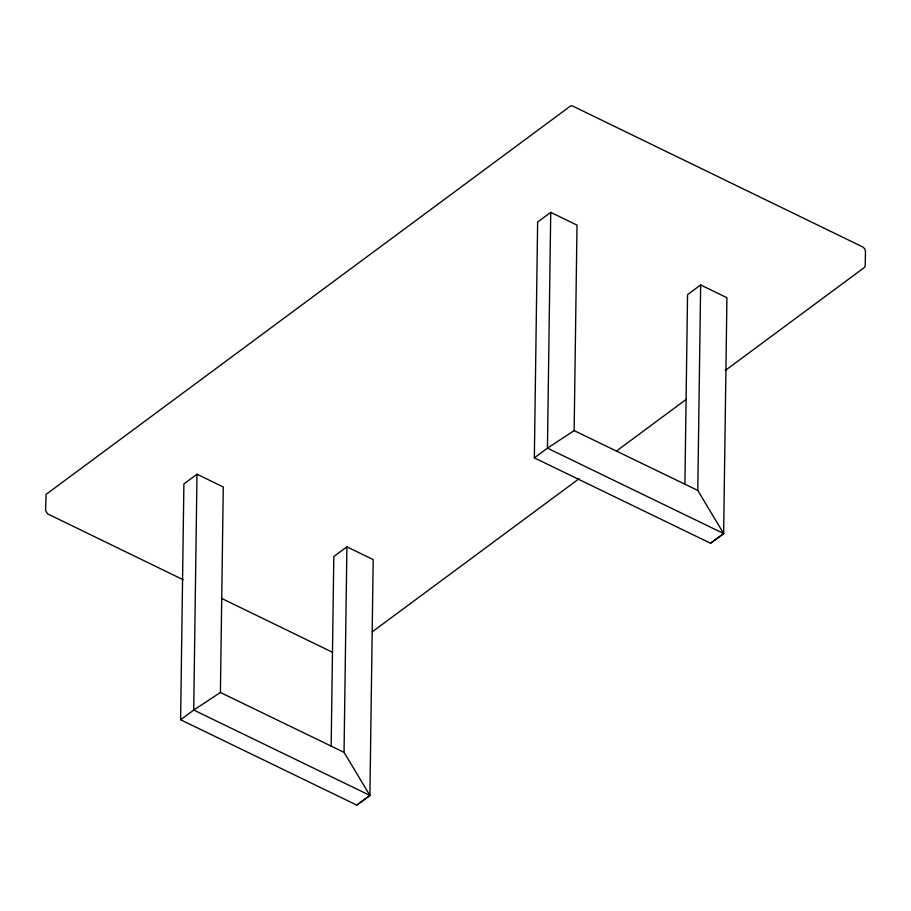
<?xml version="1.0" encoding="UTF-8"?>
<svg xmlns="http://www.w3.org/2000/svg" width="911" height="911" viewBox="0 0 911 911"><rect width="100%" height="100%" fill="white"/><g stroke="black" fill="none" stroke-linecap="round" stroke-linejoin="round"><path stroke-width="1.37" d="M180.606 719.747L183.897 483.923L197.004 474.221L223.275 486.986L220.405 692.497L193.713 710.045L180.606 719.747L356.793 805.119L369.9 795.417L344.039 752.338L346.909 546.828L373.191 559.593L369.9 795.633L356.793 805.119M197.004 474.221L193.713 710.045L369.9 795.417M331.16 746.451L333.813 556.53L346.909 546.828M534.347 457.869L537.638 222.033L550.734 212.343L577.016 225.108L574.146 430.607L547.443 448.166L534.347 457.869L710.534 543.241L723.641 533.539L697.78 490.448L700.65 284.949L726.932 297.715L723.63 533.744L710.534 543.241M550.734 212.343L547.443 448.166L723.641 533.539M684.901 484.561L687.554 294.652L700.65 284.949M372.474 631.665L579.123 478.674M616.804 450.774L686.45 399.223M725.27 370.481L864.562 267.356L865.245 265.705L865.45 251.379L864.744 248.84L862.979 247.063L572.359 105.904L570.821 105.801L46.108 494.366L45.561 510.445L47.486 513.804L183.122 579.715M574.146 430.607L697.78 490.448M221.419 598.322L332.492 652.276M220.405 692.497L344.039 752.338"/></g></svg>
